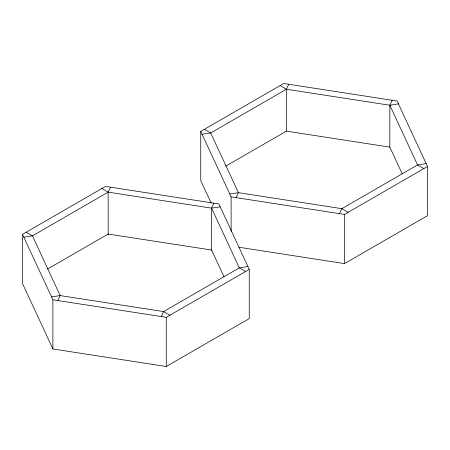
<?xml version="1.0" encoding="UTF-8"?>
<svg xmlns="http://www.w3.org/2000/svg" width="450" height="450" viewBox="0 0 450 450"><rect width="100%" height="100%" fill="white"/><g stroke="black" fill="none" stroke-linecap="round" stroke-linejoin="round"><path stroke-width="0.67" d="M57.853 300.555L60.165 295.577L32.451 235.868L26.145 232.222M108.163 235.007L108.163 192.15L110.475 187.178M161.28 316.553L163.592 311.58L239.304 267.863L247.922 266.529M211.59 250.307L211.59 208.153L213.902 203.175M236.098 197.646L238.41 192.673L210.696 132.958L204.384 129.313M225.838 166.106L286.408 131.136L286.408 89.246L288.72 84.268M339.525 213.649L341.837 208.671L417.549 164.959L426.167 163.626M402.216 173.818L389.835 147.139L389.835 105.244L392.147 100.271M22.5 234.326L105.497 186.407L218.88 203.946L249.255 269.404L249.255 318.583L166.258 366.502L52.881 348.964L22.5 283.506L22.5 234.326L52.881 299.784L52.881 348.964M211.213 203.164L200.745 180.596L200.745 131.417L283.742 83.498L397.119 101.036L427.5 166.494L427.5 215.674L344.503 263.593L238.877 247.252M220.213 206.82L211.59 208.153L108.163 192.15L32.451 235.868L23.833 237.201M398.452 103.911L389.835 105.244L286.408 89.246L210.696 132.958L202.078 134.291M47.593 269.016L108.163 234.045L211.59 250.042L223.976 276.722M52.881 299.784L166.258 317.323L249.255 269.404M200.745 131.417L231.12 196.875L344.503 214.414L427.5 166.494M229.787 194.006L238.41 192.673L341.837 208.671L348.142 212.316M51.547 296.91L60.165 295.577L163.592 311.58L169.903 315.219M286.408 131.136L389.835 147.139M280.097 85.601L286.408 89.246M423.855 168.598L417.549 164.959L389.835 105.244M101.858 188.511L108.163 192.15M245.616 271.507L239.304 267.863L211.59 208.153M344.503 214.414L344.503 263.593M231.12 196.875L231.12 231.3M166.258 317.323L166.258 366.502"/></g></svg>
